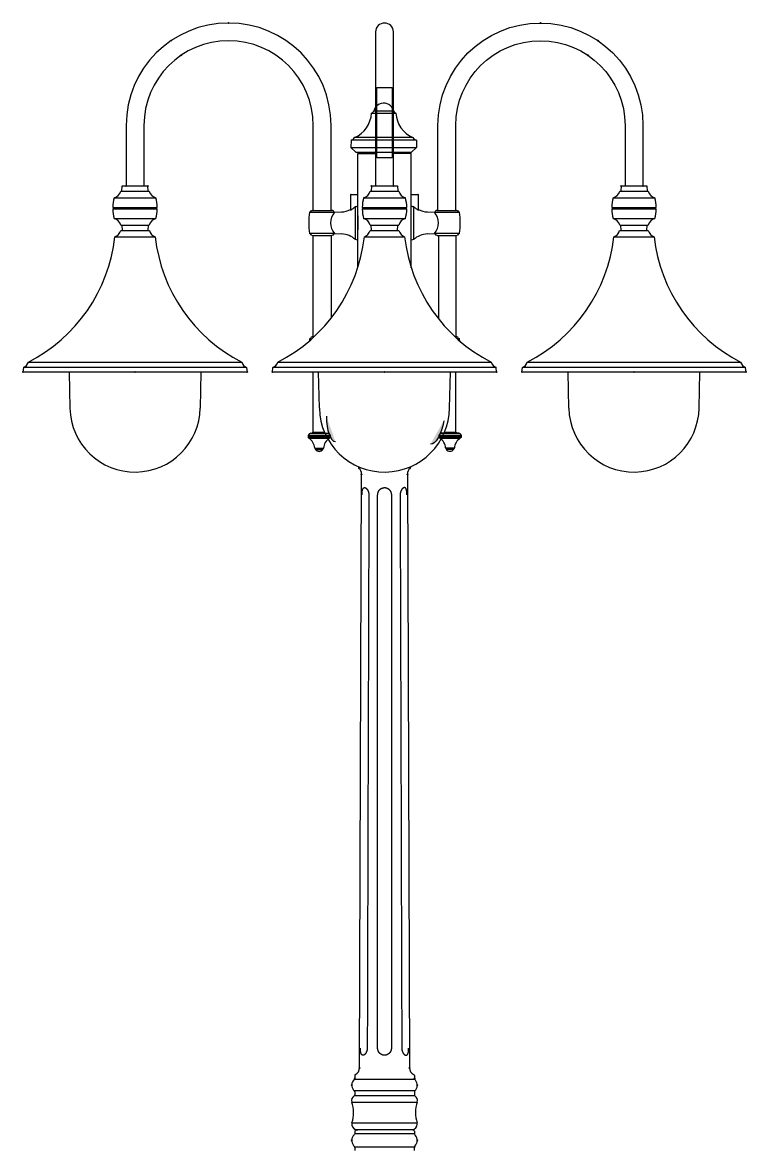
# Model space of a CAD drawing. Extents: x 0 to 275, y 0 to 470.
# Drawn here: x 0.2 to 139.4, y 239 to 456.1 of the extents above; entities that cross this region are included whole.
import ezdxf

# ---------------------------------------------------------------- set-up
doc = ezdxf.new("R2010")
doc.units = 0
doc.layers.add('LIVELLO_1', color=160, linetype='Continuous')

# ---------------------------------------------------------------- blocks, each defined once
blk = doc.blocks.new('AI9-BLK1')
at = {"layer": 'LIVELLO_1'}
h = blk.add_hatch(color=255, dxfattribs=at)
h.dxf.hatch_style = 2
edge = h.paths.add_edge_path()
edge.add_spline(control_points=[(-79.23, 145.15), (-79.23, 142.46), (-78.45, 140.28), (-77.5, 140.28)], knot_values=[0, 0, 0, 0, 1, 1, 1, 1], degree=3, periodic=0)
h = blk.add_hatch(color=255, dxfattribs=at)
h.dxf.hatch_style = 2
edge = h.paths.add_edge_path()
edge.add_spline(control_points=[(-56.66, 144.28), (-57.13, 141.64), (-58.27, 139.63), (-59.21, 139.79)], knot_values=[0, 0, 0, 0, 1, 1, 1, 1], degree=3, periodic=0)
at = {"layer": 'LIVELLO_1', "color": 7}
for p, q in [((-69.77, 219.11), (-69.77, 189.46)), ((-66.34, 189.46), (-66.34, 219.11)), ((-70.54, 203.44), (-65.88, 203.44)), ((-70.13, 203.92), (-66.29, 203.92)), ((-74.48, 198.29), (-74.51, 196.89)), ((-61.93, 198.29), (-74.48, 198.29)), ((-62.61, 198.76), (-73.81, 198.76)), ((-61.93, 198.29), (-61.91, 196.89)), ((-74.51, 196.89), (-61.91, 196.89)), ((-74.51, 196.89), (-73.58, 195.96)), ((-73.58, 195.96), (-62.84, 195.96)), ((-73.19, 195.69), (-69.77, 195.69)), ((-73.19, 173.73), (-73.19, 195.69)), ((-71.31, 195.69), (-71.31, 195.85)), ((-71.28, 195.8), (-71.28, 195.96)), ((-62.91, 195.69), (-66.34, 195.69)), ((-64.8, 195.85), (-64.8, 195.69)), ((-64.76, 195.96), (-64.76, 195.8)), ((-62.91, 173.73), (-62.91, 195.69)), ((-61.91, 196.89), (-62.84, 195.96)), ((-118.57, 188.44), (-118.52, 189.46)), ((-118.52, 189.46), (-113.55, 189.46)), ((-113.5, 188.44), (-113.55, 189.46)), ((-70.54, 189.46), (-70.59, 188.44)), ((-70.54, 189.46), (-65.57, 189.46)), ((-65.57, 189.46), (-65.51, 188.44)), ((-22.56, 189.46), (-22.61, 188.44)), ((-22.56, 189.46), (-17.59, 189.46)), ((-17.59, 189.46), (-17.54, 188.44)), ((-120.06, 187.15), (-112.01, 187.15)), ((-118.77, 188.44), (-113.29, 188.44)), ((-74.57, 187.76), (-74.62, 184.83)), ((-74.48, 187.84), (-73.19, 187.84)), ((-72.08, 187.15), (-64.03, 187.15)), ((-70.79, 188.44), (-65.31, 188.44)), ((-62.91, 187.84), (-61.63, 187.84)), ((-61.49, 184.83), (-61.54, 187.76)), ((-24.1, 187.15), (-16.05, 187.15)), ((-22.82, 188.44), (-17.33, 188.44)), ((-120.32, 185.35), (-111.75, 185.35)), ((-111.75, 185.01), (-120.32, 185.01)), ((-82.11, 184.74), (-81.89, 184.76)), ((-81.89, 184.76), (-78.21, 184.76)), ((-77.99, 184.74), (-78.21, 184.76)), ((-73.64, 179.13), (-73.64, 185.5)), ((-72.34, 185.35), (-63.77, 185.35)), ((-63.77, 185.01), (-72.34, 185.01)), ((-62.46, 185.5), (-62.46, 179.13)), ((-57.9, 184.76), (-58.11, 184.74)), ((-57.9, 184.76), (-54.22, 184.76)), ((-54.22, 184.76), (-54, 184.74)), ((-24.36, 185.35), (-15.79, 185.35)), ((-15.79, 185.01), (-24.36, 185.01)), ((-120.06, 183.21), (-112.01, 183.21)), ((-82.45, 184.4), (-77.65, 184.4)), ((-77.65, 184.4), (-76.32, 184.47)), ((-73.19, 183.72), (-73.19, 181)), ((-72.08, 183.21), (-64.03, 183.21)), ((-59.79, 184.47), (-58.46, 184.4)), ((-58.46, 184.4), (-53.66, 184.4)), ((-24.1, 183.21), (-16.05, 183.21)), ((-118.79, 180.9), (-114.02, 180.9)), ((-118.77, 181.93), (-113.29, 181.93)), ((-118.57, 181.93), (-118.52, 180.9)), ((-114.02, 180.9), (-113.28, 180.9)), ((-113.5, 181.93), (-113.55, 180.9)), ((-77.65, 180.32), (-82.45, 180.32)), ((-77.65, 180.32), (-76.32, 180.25)), ((-70.81, 180.9), (-70.06, 180.9)), ((-70.79, 181.93), (-65.31, 181.93)), ((-70.54, 180.9), (-70.59, 181.93)), ((-70.06, 180.9), (-65.29, 180.9)), ((-65.57, 180.9), (-65.51, 181.93)), ((-59.79, 180.25), (-58.46, 180.32)), ((-53.66, 180.32), (-58.46, 180.32)), ((-22.83, 180.9), (-22.08, 180.9)), ((-22.82, 181.93), (-17.33, 181.93)), ((-22.56, 180.9), (-22.61, 181.93)), ((-22.08, 180.9), (-17.32, 180.9)), ((-17.59, 180.9), (-17.54, 181.93)), ((-119.9, 179.66), (-112.16, 179.66)), ((-82.11, 179.98), (-81.89, 179.96)), ((-81.89, 179.96), (-78.21, 179.96)), ((-81.76, 160.43), (-81.76, 179.97)), ((-78.33, 179.96), (-78.33, 164.01)), ((-77.99, 179.98), (-78.21, 179.96)), ((-71.93, 179.66), (-64.18, 179.66)), ((-57.9, 179.96), (-58.11, 179.98)), ((-57.9, 179.96), (-54.22, 179.96)), ((-57.7, 179.96), (-57.7, 164.01)), ((-54.34, 179.97), (-54.34, 160.43)), ((-54.22, 179.96), (-54, 179.98)), ((-23.95, 179.66), (-16.2, 179.66)), ((-82.45, 160.07), (-82.03, 160.07)), ((-81.76, 160.43), (-82.11, 160.41)), ((-54.22, 160.43), (-54.48, 160.43)), ((-54, 160.41), (-54.22, 160.43)), ((-53.66, 160.07), (-54.09, 160.07)), ((-137.47, 154.52), (-137.58, 153.66)), ((-94.59, 154.52), (-137.47, 154.52)), ((-136.55, 155.56), (-95.52, 155.56)), ((-94.59, 154.52), (-94.48, 153.66)), ((-89.6, 153.66), (-89.5, 154.52)), ((-46.61, 154.52), (-89.5, 154.52)), ((-88.57, 155.56), (-47.54, 155.56)), ((-46.51, 153.66), (-46.61, 154.52)), ((-41.62, 153.66), (-41.52, 154.52)), ((1.37, 154.52), (-41.52, 154.52)), ((-40.59, 155.56), (0.44, 155.56)), ((1.47, 153.66), (1.37, 154.52)), ((-94.48, 153.66), (-137.58, 153.66)), ((-128.7, 153.66), (-128.56, 146.73)), ((-103.37, 153.66), (-103.5, 146.73)), ((-46.51, 153.66), (-89.6, 153.66)), ((-81.76, 142), (-81.76, 153.66)), ((-80.58, 146.73), (-80.72, 153.66)), ((-55.53, 146.73), (-55.39, 153.66)), ((-54.34, 142), (-54.34, 153.66)), ((1.47, 153.66), (-41.62, 153.66)), ((-32.61, 146.73), (-32.74, 153.66)), ((-7.55, 146.73), (-7.41, 153.66)), ((-82.51, 141.82), (-82.76, 141.42)), ((-82.76, 141.42), (-82.76, 141.23)), ((-82.76, 141.42), (-78.49, 141.42)), ((-82.76, 141.23), (-82.76, 141.06)), ((-82.76, 141.23), (-78.48, 141.23)), ((-82.51, 141.82), (-78.74, 141.82)), ((-78.81, 141.86), (-82.24, 141.86)), ((-79.57, 142), (-81.76, 142)), ((-78.74, 141.82), (-78.49, 141.42)), ((-78.49, 141.42), (-78.48, 141.23)), ((-78.48, 141.23), (-78.49, 141.06)), ((-57.59, 141.44), (-57.6, 141.26)), ((-57.6, 141.26), (-53.32, 141.26)), ((-57.6, 141.26), (-57.59, 141.09)), ((-57.34, 141.85), (-57.59, 141.44)), ((-57.59, 141.44), (-53.33, 141.44)), ((-53.33, 141.09), (-57.59, 141.09)), ((-57.34, 141.85), (-53.58, 141.85)), ((-53.8, 141.91), (-57.22, 141.91)), ((-54.34, 142), (-56.54, 142)), ((-53.58, 141.85), (-53.33, 141.44)), ((-53.33, 141.44), (-53.32, 141.26)), ((-53.32, 141.26), (-53.33, 141.09)), ((-78.49, 141.06), (-82.76, 141.06)), ((-82.59, 140.91), (-78.66, 140.91)), ((-81.48, 139.02), (-81.34, 138.78)), ((-81.48, 139.02), (-79.77, 139.02)), ((-79.77, 139.02), (-79.91, 138.78)), ((-57.42, 140.94), (-53.49, 140.94)), ((-56.31, 139.05), (-54.6, 139.05)), ((-56.31, 139.05), (-56.17, 138.81)), ((-54.6, 139.05), (-54.75, 138.81)), ((-81.34, 138.78), (-79.91, 138.78)), ((-56.17, 138.81), (-54.75, 138.81)), ((-55.46, 138.4), (-55.46, 138.4)), ((-73.07, 135.45), (-73.07, 135.29)), ((-63.04, 135.45), (-63.04, 135.29)), ((-72.85, 19.74), (-72.47, 134.02)), ((-63.64, 134.02), (-63.26, 19.74)), ((-62.23, 17.51), (-73.88, 17.51)), ((-73.79, 18.27), (-73.79, 17.71)), ((-62.31, 18.27), (-62.31, 17.71)), ((-62.23, 15.35), (-73.88, 15.35)), ((-74.33, 13.18), (-61.78, 13.18)), ((-62.2, 14.36), (-73.91, 14.36)), ((-73.79, 15.16), (-73.79, 14.57)), ((-62.31, 15.16), (-62.31, 14.57)), ((-74.31, 9.17), (-61.8, 9.17)), ((-73.79, 7.55), (-73.79, 7.08)), ((-62.31, 7.08), (-73.79, 7.08)), ((-73.54, 7.81), (-73.19, 7.84)), ((-62.71, 7.84), (-73.39, 7.84)), ((-62.91, 7.84), (-73.19, 7.84)), ((-62.57, 7.81), (-62.91, 7.84)), ((-62.31, 7.55), (-62.31, 7.08)), ((-73.79, 4.53), (-73.79, 3.87)), ((-62.32, 4.53), (-73.79, 4.53)), ((-62.32, 4.53), (-62.32, 3.87))]:
    blk.add_line(p, q, dxfattribs=at)
at = {"layer": 'LIVELLO_1', "color": 250}
for p, q in [((-82.73, 141.23), (-78.51, 141.23)), ((-57.57, 141.26), (-53.35, 141.26))]:
    blk.add_line(p, q, dxfattribs=at)
at = {"layer": 'LIVELLO_1', "color": 7}
blk.add_lwpolyline([(-66.58, 194.87), (-69.56, 194.87), (-69.56, 208.4), (-66.58, 208.4)], close=True, dxfattribs=at)
for centre, radius in [((-109.06, 217.45), 0.0785), ((-27.05, 217.45), 0.0785), ((-107.14, 214.61), 0.0792), ((-28.96, 214.61), 0.0787), ((-117.75, 189.46), 0.0785), ((-113.55, 189.46), 0.0786), ((-70.54, 189.46), 0.0791), ((-66.34, 189.46), 0.0792), ((-22.56, 189.46), 0.0785), ((-18.36, 189.46), 0.0785), ((-113.55, 180.9), 0.0786), ((-70.54, 180.9), 0.0791), ((-22.56, 180.9), 0.0785), ((-116.03, 153.66), 0.0798), ((-94.48, 153.66), 0.0785), ((-89.6, 153.66), 0.0786), ((-68.05, 153.66), 0.0785), ((-46.5, 153.66), 0.0785), ((-46.5, 153.66), 0.0785), ((-46.5, 153.66), 0.0785), ((-41.62, 153.66), 0.0785), ((-20.08, 153.66), 0.0792), ((1.47, 153.66), 0.0785), ((1.47, 153.66), 0.0785), ((1.47, 153.66), 0.0785), ((-57.22, 141.91), 0.0792), ((-53.8, 141.91), 0.0791), ((-53.8, 141.91), 0.0791), ((-53.8, 141.91), 0.0791), ((-72.47, 133.98), 0.0791), ((-63.64, 133.98), 0.0792), ((-72.85, 19.74), 0.0792), ((-63.26, 19.74), 0.0785), ((-73.79, 17.71), 0.0785), ((-61.74, 16.44), 0.0797), ((-73.54, 7.81), 0.0785), ((-74.37, 5.8), 0.0809)]:
    blk.add_circle(centre, radius, dxfattribs=at)
for centre, major_axis, ratio in [((-98.04, 220.82), (0.0006, -0.0813), 0.967134), ((-38.06, 220.82), (-0.0023, -0.0813), 0.973119), ((-81.76, 184.76), (0.0808, 0), 0.978699), ((-54.34, 184.76), (0.0809, 0), 0.977664), ((-137.58, 153.66), (0.0814, 0), 0.973546), ((-137.58, 153.66), (0.0814, 0), 0.973546), ((-137.58, 153.66), (0.0814, 0), 0.973546), ((-81.76, 142), (0.0808, 0), 0.980831), ((-81.76, 142), (0.0808, 0), 0.980831), ((-81.76, 142), (0.0808, 0), 0.980831), ((-54.34, 142), (0.0809, 0), 0.979794), ((-54.34, 142), (0.0809, 0), 0.979794), ((-54.34, 142), (0.0809, 0), 0.979794), ((-62.31, 17.71), (0.0808, 0), 0.980831), ((-74.37, 16.44), (0.0809, 0), 0.977664), ((-73.39, 7.84), (0.0786, 0), 0.977221), ((-73.79, 4.53), (0.0017, -0.0815), 0.963844), ((-62.31, 4.53), (-0.0052, -0.0815), 0.989555), ((-61.74, 5.8), (0.0006, -0.0815), 0.977775)]:
    blk.add_ellipse(centre, major_axis=major_axis, ratio=ratio, dxfattribs=at)
for points, knots in [([(-78.33, 184.76), (-78.33, 184.76), (-78.33, 201.12), (-78.33, 201.12), (-78.33, 212), (-87.16, 220.82), (-98.04, 220.82), (-108.93, 220.82), (-117.74, 212), (-117.74, 201.12), (-117.74, 201.12), (-117.74, 189.46), (-117.74, 189.46)], [0, 0, 0, 0, 1, 1, 1, 2, 2, 2, 3, 3, 3, 4, 4, 4, 4]), ([(-66.34, 219.11), (-66.34, 220.06), (-67.11, 220.82), (-68.05, 220.82), (-69, 220.82), (-69.77, 220.06), (-69.77, 219.11)], [0, 0, 0, 0, 1, 1, 1, 2, 2, 2, 2]), ([(-57.77, 184.76), (-57.77, 184.76), (-57.77, 201.12), (-57.77, 201.12), (-57.77, 212), (-48.95, 220.82), (-38.07, 220.82), (-27.18, 220.82), (-18.36, 212), (-18.36, 201.12), (-18.36, 201.12), (-18.36, 189.46), (-18.36, 189.46)], [0, 0, 0, 0, 1, 1, 1, 2, 2, 2, 3, 3, 3, 4, 4, 4, 4]), ([(-81.76, 184.76), (-81.76, 184.76), (-81.76, 201.12), (-81.76, 201.12), (-81.76, 210.11), (-89.05, 217.4), (-98.04, 217.4), (-107.03, 217.4), (-114.32, 210.11), (-114.32, 201.12), (-114.32, 201.12), (-114.32, 189.46), (-114.32, 189.46)], [0, 0, 0, 0, 1, 1, 1, 2, 2, 2, 3, 3, 3, 4, 4, 4, 4]), ([(-54.34, 184.76), (-54.34, 184.76), (-54.34, 201.12), (-54.34, 201.12), (-54.34, 210.11), (-47.06, 217.4), (-38.07, 217.4), (-29.08, 217.4), (-21.79, 210.11), (-21.79, 201.12), (-21.79, 201.12), (-21.79, 189.46), (-21.79, 189.46)], [0, 0, 0, 0, 1, 1, 1, 2, 2, 2, 3, 3, 3, 4, 4, 4, 4]), ([(-66.29, 203.92), (-66.57, 204.98), (-67.65, 205.62), (-68.71, 205.34), (-69.4, 205.16), (-69.95, 204.62), (-70.13, 203.92)], [0, 0, 0, 0, 1, 1, 1, 2, 2, 2, 2]), ([(-120.32, 185.01), (-120.22, 185.01), (-120.14, 185.09), (-120.14, 185.18), (-120.14, 185.28), (-120.22, 185.35), (-120.32, 185.35)], [0, 0, 0, 0, 1, 1, 1, 2, 2, 2, 2]), ([(-111.75, 185.35), (-111.84, 185.35), (-111.92, 185.28), (-111.92, 185.18), (-111.92, 185.09), (-111.84, 185.01), (-111.75, 185.01)], [0, 0, 0, 0, 1, 1, 1, 2, 2, 2, 2]), ([(-72.34, 185.01), (-72.24, 185.01), (-72.17, 185.09), (-72.17, 185.18), (-72.17, 185.28), (-72.24, 185.35), (-72.34, 185.35)], [0, 0, 0, 0, 1, 1, 1, 2, 2, 2, 2]), ([(-63.77, 185.35), (-63.87, 185.35), (-63.94, 185.28), (-63.94, 185.18), (-63.94, 185.09), (-63.87, 185.01), (-63.77, 185.01)], [0, 0, 0, 0, 1, 1, 1, 2, 2, 2, 2]), ([(-24.36, 185.01), (-24.27, 185.01), (-24.19, 185.09), (-24.19, 185.18), (-24.19, 185.28), (-24.27, 185.35), (-24.36, 185.35)], [0, 0, 0, 0, 1, 1, 1, 2, 2, 2, 2]), ([(-15.79, 185.35), (-15.89, 185.35), (-15.96, 185.28), (-15.96, 185.18), (-15.96, 185.09), (-15.89, 185.01), (-15.79, 185.01)], [0, 0, 0, 0, 1, 1, 1, 2, 2, 2, 2]), ([(-128.56, 146.73), (-128.44, 139.81), (-122.74, 134.29), (-115.82, 134.41), (-109.07, 134.53), (-103.62, 139.97), (-103.5, 146.73)], [0, 0, 0, 0, 1, 1, 1, 2, 2, 2, 2]), ([(-80.58, 146.73), (-80.47, 139.81), (-74.76, 134.29), (-67.84, 134.41), (-61.08, 134.53), (-55.64, 139.97), (-55.53, 146.73)], [0, 0, 0, 0, 1, 1, 1, 2, 2, 2, 2]), ([(-32.61, 146.73), (-32.49, 139.81), (-26.78, 134.29), (-19.87, 134.41), (-13.11, 134.53), (-7.66, 139.97), (-7.55, 146.73)], [0, 0, 0, 0, 1, 1, 1, 2, 2, 2, 2]), ([(-82.24, 141.94), (-82.19, 141.94), (-82.16, 141.9), (-82.16, 141.86), (-82.16, 141.81), (-82.19, 141.78), (-82.24, 141.78), (-82.28, 141.78), (-82.32, 141.81), (-82.32, 141.86), (-82.32, 141.9), (-82.28, 141.94), (-82.24, 141.94), (-82.19, 141.94), (-82.16, 141.9), (-82.16, 141.86), (-82.16, 141.81), (-82.19, 141.78), (-82.24, 141.78), (-82.28, 141.78), (-82.32, 141.81), (-82.32, 141.86), (-82.32, 141.9), (-82.28, 141.94), (-82.24, 141.94), (-82.19, 141.94), (-82.16, 141.9), (-82.16, 141.86), (-82.16, 141.81), (-82.19, 141.78), (-82.24, 141.78), (-82.28, 141.78), (-82.32, 141.81), (-82.32, 141.86), (-82.32, 141.9), (-82.28, 141.94), (-82.24, 141.94)], [0, 0, 0, 0, 1, 1, 1, 2, 2, 2, 3, 3, 3, 4, 4, 4, 5, 5, 5, 6, 6, 6, 7, 7, 7, 8, 8, 8, 9, 9, 9, 10, 10, 10, 11, 11, 11, 12, 12, 12, 12]), ([(-78.81, 141.94), (-78.77, 141.94), (-78.73, 141.9), (-78.73, 141.86), (-78.73, 141.81), (-78.77, 141.78), (-78.81, 141.78), (-78.85, 141.78), (-78.89, 141.81), (-78.89, 141.86), (-78.89, 141.9), (-78.85, 141.94), (-78.81, 141.94)], [0, 0, 0, 0, 1, 1, 1, 2, 2, 2, 3, 3, 3, 4, 4, 4, 4]), ([(-72.37, 130.01), (-72.37, 130.01), (-72.37, 130.17), (-72.37, 130.17), (-72.37, 130.22), (-72.37, 130.26), (-72.36, 130.31), (-72.36, 130.34), (-72.36, 130.38), (-72.36, 130.42), (-72.35, 130.45), (-72.35, 130.49), (-72.35, 130.52), (-72.35, 130.55), (-72.34, 130.57), (-72.34, 130.6), (-72.34, 130.62), (-72.34, 130.64), (-72.33, 130.67), (-72.33, 130.69), (-72.33, 130.72), (-72.32, 130.74), (-72.32, 130.76), (-72.32, 130.79), (-72.31, 130.81), (-72.31, 130.83), (-72.3, 130.86), (-72.3, 130.88), (-72.29, 130.9), (-72.29, 130.92), (-72.28, 130.94), (-72.27, 130.96), (-72.27, 130.98), (-72.27, 131), (-72.26, 131.02), (-72.25, 131.04), (-72.25, 131.06), (-72.24, 131.08), (-72.24, 131.1), (-72.23, 131.11), (-72.22, 131.13), (-72.21, 131.15), (-72.21, 131.16), (-72.2, 131.17), (-72.2, 131.19), (-72.18, 131.2), (-72.18, 131.22), (-72.17, 131.23), (-72.16, 131.24), (-72.15, 131.25), (-72.15, 131.27), (-72.14, 131.27), (-72.13, 131.29), (-72.12, 131.3), (-72.11, 131.31), (-72.11, 131.31), (-72.1, 131.32), (-72.09, 131.33), (-72.08, 131.34), (-72.07, 131.35), (-72.06, 131.35), (-72.05, 131.36), (-72.04, 131.37), (-72.03, 131.37), (-72.02, 131.38), (-72.01, 131.38), (-72, 131.39), (-71.99, 131.39), (-71.99, 131.39), (-71.98, 131.4), (-71.96, 131.4), (-71.95, 131.4), (-71.95, 131.41), (-71.93, 131.41), (-71.93, 131.41), (-71.91, 131.41), (-71.9, 131.41), (-71.89, 131.41), (-71.88, 131.41), (-71.87, 131.41), (-71.86, 131.41), (-71.85, 131.41), (-71.84, 131.41), (-71.83, 131.41), (-71.81, 131.41), (-71.8, 131.4), (-71.79, 131.4), (-71.78, 131.4), (-71.77, 131.39), (-71.76, 131.39), (-71.75, 131.38), (-71.73, 131.38), (-71.72, 131.38), (-71.71, 131.37), (-71.7, 131.36), (-71.69, 131.36), (-71.68, 131.35), (-71.66, 131.35), (-71.65, 131.34), (-71.64, 131.33), (-71.63, 131.32), (-71.62, 131.31), (-71.61, 131.31), (-71.59, 131.3), (-71.58, 131.29), (-71.56, 131.27), (-71.55, 131.27), (-71.54, 131.25), (-71.53, 131.24), (-71.51, 131.23), (-71.5, 131.22), (-71.49, 131.2), (-71.47, 131.19), (-71.46, 131.18), (-71.45, 131.16), (-71.44, 131.15), (-71.42, 131.13), (-71.41, 131.11), (-71.4, 131.1), (-71.38, 131.08), (-71.37, 131.06), (-71.36, 131.04), (-71.35, 131.02), (-71.33, 131.01), (-71.32, 130.98), (-71.31, 130.96), (-71.3, 130.94), (-71.28, 130.92), (-71.27, 130.9), (-71.26, 130.88), (-71.25, 130.86), (-71.24, 130.84), (-71.23, 130.81), (-71.22, 130.79), (-71.21, 130.77), (-71.2, 130.74), (-71.19, 130.72), (-71.18, 130.69), (-71.17, 130.67), (-71.16, 130.64), (-71.15, 130.62), (-71.14, 130.6), (-71.14, 130.57), (-71.13, 130.55), (-71.12, 130.52), (-71.11, 130.49), (-71.11, 130.45), (-71.1, 130.42), (-71.09, 130.39), (-71.08, 130.35), (-71.08, 130.31), (-71.07, 130.26), (-71.07, 130.22), (-71.06, 130.17), (-71.06, 130.12), (-71.06, 130.06), (-71.06, 130.01)], [0, 0, 0, 0, 1, 1, 1, 2, 2, 2, 3, 3, 3, 4, 4, 4, 5, 5, 5, 6, 6, 6, 7, 7, 7, 8, 8, 8, 9, 9, 9, 10, 10, 10, 11, 11, 11, 12, 12, 12, 13, 13, 13, 14, 14, 14, 15, 15, 15, 16, 16, 16, 17, 17, 17, 18, 18, 18, 19, 19, 19, 20, 20, 20, 21, 21, 21, 22, 22, 22, 23, 23, 23, 24, 24, 24, 25, 25, 25, 26, 26, 26, 27, 27, 27, 28, 28, 28, 29, 29, 29, 30, 30, 30, 31, 31, 31, 32, 32, 32, 33, 33, 33, 34, 34, 34, 35, 35, 35, 36, 36, 36, 37, 37, 37, 38, 38, 38, 39, 39, 39, 40, 40, 40, 41, 41, 41, 42, 42, 42, 43, 43, 43, 44, 44, 44, 45, 45, 45, 46, 46, 46, 47, 47, 47, 48, 48, 48, 49, 49, 49, 50, 50, 50, 51, 51, 51, 52, 52, 52, 52]), ([(-69.37, 130.01), (-69.37, 130.06), (-69.37, 130.11), (-69.36, 130.16), (-69.36, 130.2), (-69.35, 130.25), (-69.34, 130.29), (-69.34, 130.33), (-69.33, 130.36), (-69.32, 130.39), (-69.31, 130.43), (-69.3, 130.46), (-69.29, 130.49), (-69.28, 130.52), (-69.28, 130.54), (-69.27, 130.56), (-69.25, 130.58), (-69.25, 130.61), (-69.23, 130.63), (-69.23, 130.65), (-69.22, 130.68), (-69.2, 130.7), (-69.19, 130.72), (-69.18, 130.74), (-69.17, 130.77), (-69.15, 130.79), (-69.14, 130.81), (-69.12, 130.83), (-69.11, 130.86), (-69.09, 130.88), (-69.08, 130.9), (-69.06, 130.91), (-69.04, 130.93), (-69.03, 130.96), (-69.01, 130.97), (-69, 130.99), (-68.98, 131.01), (-68.96, 131.03), (-68.95, 131.05), (-68.93, 131.06), (-68.91, 131.08), (-68.89, 131.1), (-68.87, 131.11), (-68.85, 131.13), (-68.84, 131.14), (-68.82, 131.16), (-68.8, 131.17), (-68.78, 131.18), (-68.76, 131.2), (-68.74, 131.21), (-68.72, 131.22), (-68.7, 131.23), (-68.68, 131.24), (-68.66, 131.26), (-68.64, 131.27), (-68.62, 131.28), (-68.6, 131.29), (-68.58, 131.29), (-68.57, 131.3), (-68.55, 131.31), (-68.53, 131.32), (-68.51, 131.33), (-68.49, 131.33), (-68.47, 131.34), (-68.45, 131.35), (-68.44, 131.35), (-68.42, 131.36), (-68.39, 131.37), (-68.37, 131.37), (-68.34, 131.38), (-68.32, 131.38), (-68.29, 131.39), (-68.26, 131.39), (-68.23, 131.4), (-68.2, 131.4), (-68.17, 131.41), (-68.13, 131.41), (-68.09, 131.41), (-68.05, 131.41)], [0, 0, 0, 0, 1, 1, 1, 2, 2, 2, 3, 3, 3, 4, 4, 4, 5, 5, 5, 6, 6, 6, 7, 7, 7, 8, 8, 8, 9, 9, 9, 10, 10, 10, 11, 11, 11, 12, 12, 12, 13, 13, 13, 14, 14, 14, 15, 15, 15, 16, 16, 16, 17, 17, 17, 18, 18, 18, 19, 19, 19, 20, 20, 20, 21, 21, 21, 22, 22, 22, 23, 23, 23, 24, 24, 24, 25, 25, 25, 26, 26, 26, 26]), ([(-68.05, 131.41), (-68.02, 131.41), (-67.98, 131.41), (-67.94, 131.41), (-67.91, 131.4), (-67.88, 131.4), (-67.84, 131.39), (-67.82, 131.39), (-67.79, 131.38), (-67.77, 131.38), (-67.74, 131.37), (-67.72, 131.37), (-67.69, 131.36), (-67.67, 131.35), (-67.65, 131.35), (-67.63, 131.34), (-67.62, 131.33), (-67.6, 131.33), (-67.58, 131.32), (-67.56, 131.31), (-67.54, 131.3), (-67.53, 131.3), (-67.5, 131.29), (-67.48, 131.28), (-67.47, 131.27), (-67.45, 131.26), (-67.43, 131.25), (-67.41, 131.23), (-67.39, 131.22), (-67.37, 131.21), (-67.35, 131.2), (-67.33, 131.18), (-67.31, 131.17), (-67.29, 131.16), (-67.27, 131.14), (-67.25, 131.13), (-67.24, 131.11), (-67.22, 131.1), (-67.2, 131.08), (-67.18, 131.06), (-67.16, 131.05), (-67.14, 131.03), (-67.13, 131.01), (-67.11, 130.99), (-67.09, 130.98), (-67.08, 130.96), (-67.06, 130.93), (-67.04, 130.92), (-67.03, 130.9), (-67.01, 130.88), (-67, 130.86), (-66.99, 130.83), (-66.97, 130.81), (-66.96, 130.79), (-66.94, 130.77), (-66.93, 130.74), (-66.92, 130.72), (-66.91, 130.7), (-66.89, 130.68), (-66.88, 130.65), (-66.87, 130.63), (-66.86, 130.61), (-66.85, 130.59), (-66.84, 130.56), (-66.83, 130.54), (-66.82, 130.52), (-66.82, 130.49), (-66.81, 130.46), (-66.8, 130.43), (-66.79, 130.4), (-66.78, 130.36), (-66.77, 130.33), (-66.77, 130.29), (-66.76, 130.25), (-66.75, 130.2), (-66.74, 130.16), (-66.74, 130.11), (-66.74, 130.06), (-66.74, 130.01)], [0, 0, 0, 0, 1, 1, 1, 2, 2, 2, 3, 3, 3, 4, 4, 4, 5, 5, 5, 6, 6, 6, 7, 7, 7, 8, 8, 8, 9, 9, 9, 10, 10, 10, 11, 11, 11, 12, 12, 12, 13, 13, 13, 14, 14, 14, 15, 15, 15, 16, 16, 16, 17, 17, 17, 18, 18, 18, 19, 19, 19, 20, 20, 20, 21, 21, 21, 22, 22, 22, 23, 23, 23, 24, 24, 24, 25, 25, 25, 26, 26, 26, 26]), ([(-63.73, 130.01), (-63.74, 130.06), (-63.74, 130.12), (-63.74, 130.17), (-63.74, 130.22), (-63.74, 130.26), (-63.74, 130.31), (-63.74, 130.34), (-63.75, 130.38), (-63.75, 130.42), (-63.75, 130.45), (-63.76, 130.49), (-63.76, 130.52), (-63.76, 130.55), (-63.76, 130.57), (-63.77, 130.6), (-63.77, 130.62), (-63.77, 130.64), (-63.78, 130.67), (-63.78, 130.69), (-63.78, 130.72), (-63.78, 130.74), (-63.79, 130.76), (-63.79, 130.79), (-63.8, 130.81), (-63.8, 130.83), (-63.8, 130.86), (-63.81, 130.88), (-63.81, 130.9), (-63.82, 130.92), (-63.83, 130.94), (-63.83, 130.96), (-63.84, 130.98), (-63.84, 131), (-63.85, 131.02), (-63.85, 131.04), (-63.86, 131.06), (-63.87, 131.08), (-63.87, 131.1), (-63.88, 131.11), (-63.89, 131.13), (-63.89, 131.15), (-63.9, 131.16), (-63.91, 131.17), (-63.91, 131.19), (-63.92, 131.2), (-63.93, 131.22), (-63.93, 131.23), (-63.95, 131.24), (-63.95, 131.25), (-63.96, 131.27), (-63.97, 131.27), (-63.98, 131.29), (-63.99, 131.3), (-63.99, 131.31), (-64, 131.31), (-64.01, 131.32), (-64.02, 131.33), (-64.03, 131.34), (-64.04, 131.35), (-64.05, 131.35), (-64.06, 131.36), (-64.07, 131.37), (-64.07, 131.37), (-64.08, 131.38), (-64.1, 131.38), (-64.1, 131.39), (-64.11, 131.39), (-64.12, 131.39), (-64.13, 131.4), (-64.14, 131.4), (-64.16, 131.4), (-64.16, 131.41), (-64.17, 131.41), (-64.18, 131.41), (-64.19, 131.41), (-64.21, 131.41), (-64.22, 131.41), (-64.23, 131.41), (-64.24, 131.41), (-64.25, 131.41), (-64.26, 131.41), (-64.27, 131.41), (-64.28, 131.41), (-64.29, 131.41), (-64.31, 131.4), (-64.32, 131.4), (-64.33, 131.4), (-64.34, 131.39), (-64.35, 131.39), (-64.36, 131.38), (-64.37, 131.38), (-64.39, 131.38), (-64.4, 131.37), (-64.41, 131.36), (-64.42, 131.36), (-64.43, 131.35), (-64.44, 131.35), (-64.46, 131.34), (-64.47, 131.33), (-64.48, 131.32), (-64.49, 131.31), (-64.5, 131.31), (-64.52, 131.3), (-64.53, 131.29), (-64.54, 131.27), (-64.55, 131.27), (-64.57, 131.25), (-64.58, 131.24), (-64.59, 131.23), (-64.61, 131.22), (-64.62, 131.2), (-64.63, 131.19), (-64.65, 131.17), (-64.66, 131.16), (-64.67, 131.15), (-64.69, 131.13), (-64.7, 131.11), (-64.71, 131.1), (-64.72, 131.08), (-64.74, 131.06), (-64.75, 131.04), (-64.76, 131.02), (-64.78, 131), (-64.79, 130.98), (-64.8, 130.96), (-64.81, 130.94), (-64.83, 130.92), (-64.84, 130.9), (-64.85, 130.88), (-64.86, 130.86), (-64.87, 130.83), (-64.88, 130.81), (-64.89, 130.79), (-64.9, 130.77), (-64.91, 130.74), (-64.92, 130.72), (-64.93, 130.69), (-64.94, 130.67), (-64.95, 130.64), (-64.96, 130.62), (-64.97, 130.6), (-64.97, 130.57), (-64.97, 130.55), (-64.99, 130.52), (-64.99, 130.49), (-65, 130.45), (-65.01, 130.42), (-65.02, 130.38), (-65.02, 130.35), (-65.03, 130.31), (-65.03, 130.26), (-65.04, 130.22), (-65.04, 130.17), (-65.05, 130.12), (-65.05, 130.06), (-65.05, 130.01)], [0, 0, 0, 0, 1, 1, 1, 2, 2, 2, 3, 3, 3, 4, 4, 4, 5, 5, 5, 6, 6, 6, 7, 7, 7, 8, 8, 8, 9, 9, 9, 10, 10, 10, 11, 11, 11, 12, 12, 12, 13, 13, 13, 14, 14, 14, 15, 15, 15, 16, 16, 16, 17, 17, 17, 18, 18, 18, 19, 19, 19, 20, 20, 20, 21, 21, 21, 22, 22, 22, 23, 23, 23, 24, 24, 24, 25, 25, 25, 26, 26, 26, 27, 27, 27, 28, 28, 28, 29, 29, 29, 30, 30, 30, 31, 31, 31, 32, 32, 32, 33, 33, 33, 34, 34, 34, 35, 35, 35, 36, 36, 36, 37, 37, 37, 38, 38, 38, 39, 39, 39, 40, 40, 40, 41, 41, 41, 42, 42, 42, 43, 43, 43, 44, 44, 44, 45, 45, 45, 46, 46, 46, 47, 47, 47, 48, 48, 48, 49, 49, 49, 50, 50, 50, 51, 51, 51, 52, 52, 52, 52]), ([(-71.06, 130.01), (-71.11, 112.27), (-71.16, 94.54), (-71.22, 76.8), (-71.27, 59.06), (-71.32, 41.32), (-71.37, 23.58)], [0, 0, 0, 0, 1, 1, 1, 2, 2, 2, 2]), ([(-69.37, 23.58), (-69.37, 41.32), (-69.37, 59.06), (-69.37, 76.8), (-69.37, 76.8), (-69.37, 130.01), (-69.37, 130.01)], [0, 0, 0, 0, 1, 1, 1, 2, 2, 2, 2]), ([(-66.74, 130.01), (-66.74, 130.01), (-66.74, 76.8), (-66.74, 76.8), (-66.73, 59.06), (-66.73, 41.32), (-66.73, 23.58)], [0, 0, 0, 0, 1, 1, 1, 2, 2, 2, 2]), ([(-65.05, 130.01), (-65, 112.27), (-64.95, 94.54), (-64.89, 76.8), (-64.84, 59.06), (-64.79, 41.32), (-64.73, 23.58)], [0, 0, 0, 0, 1, 1, 1, 2, 2, 2, 2]), ([(-71.37, 23.58), (-71.37, 23.53), (-71.37, 23.48), (-71.38, 23.42), (-71.38, 23.38), (-71.39, 23.33), (-71.4, 23.28), (-71.4, 23.24), (-71.41, 23.21), (-71.42, 23.17), (-71.42, 23.14), (-71.43, 23.1), (-71.44, 23.07), (-71.45, 23.04), (-71.46, 23.02), (-71.46, 22.99), (-71.47, 22.97), (-71.48, 22.94), (-71.49, 22.92), (-71.49, 22.9), (-71.51, 22.87), (-71.51, 22.85), (-71.53, 22.83), (-71.54, 22.81), (-71.55, 22.78), (-71.56, 22.76), (-71.57, 22.74), (-71.58, 22.71), (-71.59, 22.69), (-71.6, 22.67), (-71.61, 22.65), (-71.62, 22.63), (-71.64, 22.61), (-71.64, 22.59), (-71.66, 22.57), (-71.67, 22.55), (-71.69, 22.54), (-71.7, 22.52), (-71.71, 22.5), (-71.72, 22.49), (-71.73, 22.47), (-71.75, 22.46), (-71.76, 22.44), (-71.77, 22.43), (-71.78, 22.41), (-71.8, 22.4), (-71.81, 22.38), (-71.82, 22.37), (-71.84, 22.36), (-71.85, 22.35), (-71.86, 22.34), (-71.87, 22.33), (-71.88, 22.32), (-71.9, 22.3), (-71.91, 22.29), (-71.93, 22.28), (-71.93, 22.28), (-71.95, 22.27), (-71.96, 22.26), (-71.97, 22.26), (-71.99, 22.25), (-72, 22.24), (-72.01, 22.23), (-72.02, 22.23), (-72.03, 22.22), (-72.04, 22.21), (-72.06, 22.21), (-72.07, 22.2), (-72.08, 22.2), (-72.09, 22.2), (-72.1, 22.2), (-72.11, 22.19), (-72.12, 22.19), (-72.13, 22.19), (-72.14, 22.18), (-72.15, 22.18), (-72.17, 22.18), (-72.18, 22.18), (-72.19, 22.18), (-72.2, 22.18), (-72.21, 22.18), (-72.22, 22.18), (-72.23, 22.18), (-72.24, 22.18), (-72.25, 22.19), (-72.27, 22.19), (-72.27, 22.19), (-72.29, 22.19), (-72.29, 22.2), (-72.31, 22.2), (-72.32, 22.2), (-72.33, 22.21), (-72.33, 22.21), (-72.34, 22.22), (-72.35, 22.22), (-72.36, 22.23), (-72.37, 22.24), (-72.38, 22.24), (-72.39, 22.25), (-72.4, 22.26), (-72.41, 22.27), (-72.42, 22.28), (-72.43, 22.28), (-72.44, 22.29), (-72.44, 22.3), (-72.45, 22.32), (-72.46, 22.33), (-72.47, 22.34), (-72.48, 22.35), (-72.48, 22.36), (-72.5, 22.37), (-72.5, 22.39), (-72.51, 22.4), (-72.52, 22.41), (-72.52, 22.43), (-72.53, 22.44), (-72.54, 22.46), (-72.55, 22.48), (-72.55, 22.49), (-72.56, 22.51), (-72.56, 22.53), (-72.57, 22.55), (-72.58, 22.56), (-72.58, 22.58), (-72.59, 22.6), (-72.59, 22.62), (-72.6, 22.64), (-72.61, 22.66), (-72.61, 22.69), (-72.62, 22.71), (-72.62, 22.73), (-72.63, 22.75), (-72.63, 22.77), (-72.63, 22.8), (-72.64, 22.82), (-72.65, 22.85), (-72.65, 22.87), (-72.65, 22.89), (-72.66, 22.92), (-72.66, 22.94), (-72.66, 22.97), (-72.66, 22.99), (-72.67, 23.02), (-72.67, 23.04), (-72.67, 23.06), (-72.67, 23.1), (-72.68, 23.13), (-72.68, 23.17), (-72.68, 23.2), (-72.69, 23.24), (-72.69, 23.28), (-72.69, 23.33), (-72.69, 23.38), (-72.69, 23.42), (-72.69, 23.42), (-72.69, 23.58), (-72.69, 23.58)], [0, 0, 0, 0, 1, 1, 1, 2, 2, 2, 3, 3, 3, 4, 4, 4, 5, 5, 5, 6, 6, 6, 7, 7, 7, 8, 8, 8, 9, 9, 9, 10, 10, 10, 11, 11, 11, 12, 12, 12, 13, 13, 13, 14, 14, 14, 15, 15, 15, 16, 16, 16, 17, 17, 17, 18, 18, 18, 19, 19, 19, 20, 20, 20, 21, 21, 21, 22, 22, 22, 23, 23, 23, 24, 24, 24, 25, 25, 25, 26, 26, 26, 27, 27, 27, 28, 28, 28, 29, 29, 29, 30, 30, 30, 31, 31, 31, 32, 32, 32, 33, 33, 33, 34, 34, 34, 35, 35, 35, 36, 36, 36, 37, 37, 37, 38, 38, 38, 39, 39, 39, 40, 40, 40, 41, 41, 41, 42, 42, 42, 43, 43, 43, 44, 44, 44, 45, 45, 45, 46, 46, 46, 47, 47, 47, 48, 48, 48, 49, 49, 49, 50, 50, 50, 51, 51, 51, 52, 52, 52, 52]), ([(-68.05, 22.18), (-68.09, 22.18), (-68.13, 22.18), (-68.17, 22.19), (-68.21, 22.19), (-68.25, 22.2), (-68.28, 22.2), (-68.31, 22.2), (-68.34, 22.21), (-68.36, 22.22), (-68.39, 22.23), (-68.42, 22.24), (-68.45, 22.24), (-68.47, 22.25), (-68.48, 22.26), (-68.51, 22.26), (-68.52, 22.27), (-68.54, 22.28), (-68.56, 22.29), (-68.58, 22.29), (-68.6, 22.31), (-68.62, 22.32), (-68.65, 22.33), (-68.67, 22.34), (-68.69, 22.35), (-68.71, 22.36), (-68.73, 22.37), (-68.75, 22.39), (-68.77, 22.4), (-68.79, 22.41), (-68.81, 22.43), (-68.83, 22.45), (-68.85, 22.46), (-68.87, 22.48), (-68.89, 22.5), (-68.91, 22.51), (-68.93, 22.53), (-68.95, 22.55), (-68.97, 22.57), (-68.99, 22.59), (-69.01, 22.61), (-69.02, 22.63), (-69.04, 22.65), (-69.06, 22.67), (-69.08, 22.69), (-69.09, 22.71), (-69.11, 22.73), (-69.13, 22.76), (-69.14, 22.78), (-69.15, 22.81), (-69.17, 22.83), (-69.18, 22.85), (-69.2, 22.87), (-69.21, 22.9), (-69.22, 22.92), (-69.23, 22.95), (-69.25, 22.97), (-69.25, 23), (-69.27, 23.02), (-69.28, 23.05), (-69.28, 23.07), (-69.3, 23.1), (-69.31, 23.14), (-69.32, 23.17), (-69.33, 23.21), (-69.34, 23.24), (-69.34, 23.28), (-69.35, 23.33), (-69.36, 23.38), (-69.37, 23.42), (-69.37, 23.48), (-69.37, 23.53), (-69.37, 23.58)], [0, 0, 0, 0, 1, 1, 1, 2, 2, 2, 3, 3, 3, 4, 4, 4, 5, 5, 5, 6, 6, 6, 7, 7, 7, 8, 8, 8, 9, 9, 9, 10, 10, 10, 11, 11, 11, 12, 12, 12, 13, 13, 13, 14, 14, 14, 15, 15, 15, 16, 16, 16, 17, 17, 17, 18, 18, 18, 19, 19, 19, 20, 20, 20, 21, 21, 21, 22, 22, 22, 23, 23, 23, 24, 24, 24, 24]), ([(-66.73, 23.58), (-66.73, 23.53), (-66.74, 23.47), (-66.74, 23.42), (-66.74, 23.38), (-66.76, 23.33), (-66.76, 23.28), (-66.77, 23.24), (-66.78, 23.21), (-66.79, 23.17), (-66.8, 23.14), (-66.81, 23.1), (-66.82, 23.07), (-66.83, 23.04), (-66.84, 23.02), (-66.85, 22.99), (-66.87, 22.97), (-66.88, 22.95), (-66.89, 22.92), (-66.9, 22.9), (-66.91, 22.87), (-66.92, 22.85), (-66.94, 22.83), (-66.95, 22.81), (-66.97, 22.78), (-66.98, 22.76), (-67, 22.73), (-67.01, 22.71), (-67.03, 22.69), (-67.05, 22.67), (-67.07, 22.65), (-67.09, 22.62), (-67.1, 22.61), (-67.12, 22.59), (-67.14, 22.57), (-67.16, 22.55), (-67.18, 22.53), (-67.2, 22.51), (-67.22, 22.49), (-67.24, 22.48), (-67.25, 22.46), (-67.28, 22.44), (-67.3, 22.43), (-67.31, 22.41), (-67.34, 22.4), (-67.36, 22.39), (-67.38, 22.37), (-67.4, 22.36), (-67.42, 22.35), (-67.44, 22.34), (-67.46, 22.33), (-67.48, 22.32), (-67.5, 22.31), (-67.53, 22.29), (-67.55, 22.29), (-67.56, 22.28), (-67.58, 22.27), (-67.6, 22.26), (-67.62, 22.26), (-67.64, 22.25), (-67.66, 22.24), (-67.69, 22.24), (-67.72, 22.23), (-67.74, 22.22), (-67.77, 22.21), (-67.8, 22.2), (-67.82, 22.2), (-67.86, 22.2), (-67.9, 22.19), (-67.94, 22.19), (-67.98, 22.18), (-68.01, 22.18), (-68.05, 22.18)], [0, 0, 0, 0, 1, 1, 1, 2, 2, 2, 3, 3, 3, 4, 4, 4, 5, 5, 5, 6, 6, 6, 7, 7, 7, 8, 8, 8, 9, 9, 9, 10, 10, 10, 11, 11, 11, 12, 12, 12, 13, 13, 13, 14, 14, 14, 15, 15, 15, 16, 16, 16, 17, 17, 17, 18, 18, 18, 19, 19, 19, 20, 20, 20, 21, 21, 21, 22, 22, 22, 23, 23, 23, 24, 24, 24, 24]), ([(-64.73, 23.58), (-64.73, 23.53), (-64.73, 23.48), (-64.73, 23.42), (-64.72, 23.38), (-64.72, 23.33), (-64.71, 23.28), (-64.7, 23.25), (-64.7, 23.21), (-64.69, 23.17), (-64.68, 23.14), (-64.68, 23.1), (-64.67, 23.07), (-64.66, 23.04), (-64.65, 23.02), (-64.65, 22.99), (-64.64, 22.97), (-64.63, 22.95), (-64.62, 22.92), (-64.61, 22.9), (-64.6, 22.87), (-64.59, 22.85), (-64.58, 22.83), (-64.57, 22.81), (-64.56, 22.78), (-64.55, 22.76), (-64.54, 22.74), (-64.53, 22.72), (-64.52, 22.69), (-64.51, 22.67), (-64.5, 22.65), (-64.48, 22.63), (-64.47, 22.61), (-64.46, 22.59), (-64.45, 22.58), (-64.44, 22.55), (-64.43, 22.54), (-64.41, 22.52), (-64.4, 22.5), (-64.39, 22.49), (-64.37, 22.47), (-64.36, 22.46), (-64.35, 22.44), (-64.34, 22.43), (-64.33, 22.41), (-64.31, 22.4), (-64.3, 22.39), (-64.29, 22.37), (-64.27, 22.36), (-64.26, 22.35), (-64.25, 22.34), (-64.24, 22.33), (-64.22, 22.32), (-64.21, 22.3), (-64.2, 22.29), (-64.19, 22.28), (-64.17, 22.28), (-64.16, 22.27), (-64.15, 22.26), (-64.14, 22.26), (-64.12, 22.25), (-64.11, 22.24), (-64.1, 22.23), (-64.09, 22.23), (-64.08, 22.22), (-64.06, 22.21), (-64.05, 22.21), (-64.04, 22.2), (-64.03, 22.2), (-64.02, 22.2), (-64.01, 22.2), (-64, 22.19), (-63.99, 22.19), (-63.98, 22.19), (-63.96, 22.18), (-63.95, 22.18), (-63.94, 22.18), (-63.93, 22.18), (-63.92, 22.18), (-63.91, 22.18), (-63.89, 22.18), (-63.89, 22.18), (-63.88, 22.18), (-63.87, 22.18), (-63.85, 22.18), (-63.84, 22.19), (-63.83, 22.19), (-63.82, 22.19), (-63.81, 22.2), (-63.8, 22.2), (-63.79, 22.2), (-63.78, 22.21), (-63.77, 22.21), (-63.76, 22.22), (-63.75, 22.22), (-63.74, 22.23), (-63.73, 22.24), (-63.73, 22.24), (-63.72, 22.25), (-63.7, 22.26), (-63.7, 22.27), (-63.69, 22.28), (-63.68, 22.28), (-63.67, 22.29), (-63.66, 22.3), (-63.66, 22.32), (-63.65, 22.33), (-63.64, 22.34), (-63.63, 22.35), (-63.62, 22.36), (-63.61, 22.37), (-63.61, 22.39), (-63.6, 22.4), (-63.59, 22.41), (-63.58, 22.43), (-63.58, 22.44), (-63.57, 22.46), (-63.56, 22.48), (-63.55, 22.49), (-63.55, 22.51), (-63.54, 22.53), (-63.54, 22.55), (-63.53, 22.56), (-63.53, 22.58), (-63.52, 22.6), (-63.51, 22.62), (-63.51, 22.64), (-63.5, 22.66), (-63.49, 22.69), (-63.49, 22.71), (-63.49, 22.73), (-63.48, 22.75), (-63.47, 22.77), (-63.47, 22.8), (-63.47, 22.82), (-63.46, 22.85), (-63.46, 22.87), (-63.46, 22.9), (-63.45, 22.92), (-63.45, 22.94), (-63.45, 22.97), (-63.44, 22.99), (-63.44, 23.02), (-63.44, 23.04), (-63.44, 23.06), (-63.43, 23.1), (-63.43, 23.13), (-63.43, 23.17), (-63.43, 23.2), (-63.42, 23.24), (-63.42, 23.28), (-63.42, 23.33), (-63.41, 23.38), (-63.41, 23.42), (-63.41, 23.42), (-63.41, 23.58), (-63.41, 23.58)], [0, 0, 0, 0, 1, 1, 1, 2, 2, 2, 3, 3, 3, 4, 4, 4, 5, 5, 5, 6, 6, 6, 7, 7, 7, 8, 8, 8, 9, 9, 9, 10, 10, 10, 11, 11, 11, 12, 12, 12, 13, 13, 13, 14, 14, 14, 15, 15, 15, 16, 16, 16, 17, 17, 17, 18, 18, 18, 19, 19, 19, 20, 20, 20, 21, 21, 21, 22, 22, 22, 23, 23, 23, 24, 24, 24, 25, 25, 25, 26, 26, 26, 27, 27, 27, 28, 28, 28, 29, 29, 29, 30, 30, 30, 31, 31, 31, 32, 32, 32, 33, 33, 33, 34, 34, 34, 35, 35, 35, 36, 36, 36, 37, 37, 37, 38, 38, 38, 39, 39, 39, 40, 40, 40, 41, 41, 41, 42, 42, 42, 43, 43, 43, 44, 44, 44, 45, 45, 45, 46, 46, 46, 47, 47, 47, 48, 48, 48, 49, 49, 49, 50, 50, 50, 51, 51, 51, 52, 52, 52, 52]), ([(-73.88, 17.51), (-74.48, 16.98), (-74.53, 16.07), (-74, 15.47), (-73.96, 15.43), (-73.92, 15.39), (-73.88, 15.35)], [0, 0, 0, 0, 1, 1, 1, 2, 2, 2, 2]), ([(-62.23, 15.35), (-61.63, 15.88), (-61.58, 16.8), (-62.11, 17.39), (-62.14, 17.44), (-62.18, 17.48), (-62.23, 17.51)], [0, 0, 0, 0, 1, 1, 1, 2, 2, 2, 2]), ([(-74.31, 9.17), (-74.47, 8.63), (-74.17, 8.05), (-73.62, 7.89), (-73.55, 7.86), (-73.47, 7.85), (-73.39, 7.84)], [0, 0, 0, 0, 1, 1, 1, 2, 2, 2, 2]), ([(-62.71, 7.84), (-62.15, 7.88), (-61.72, 8.37), (-61.76, 8.94), (-61.77, 9.02), (-61.78, 9.1), (-61.8, 9.17)], [0, 0, 0, 0, 1, 1, 1, 2, 2, 2, 2]), ([(-73.88, 6.89), (-74.48, 6.36), (-74.53, 5.44), (-74, 4.84), (-73.96, 4.8), (-73.92, 4.76), (-73.88, 4.72)], [0, 0, 0, 0, 1, 1, 1, 2, 2, 2, 2]), ([(-62.23, 4.72), (-61.63, 5.25), (-61.58, 6.17), (-62.11, 6.76), (-62.14, 6.81), (-62.18, 6.85), (-62.23, 6.89)], [0, 0, 0, 0, 1, 1, 1, 2, 2, 2, 2])]:
    blk.add_open_spline(points, degree=3, knots=knots, dxfattribs=at)
for points in [[(-73.81, 198.76), (-71.95, 199.61), (-70.69, 201.4), (-70.54, 203.44)], [(-70.54, 203.44), (-70.35, 203.55), (-70.21, 203.72), (-70.13, 203.92)], [(-66.29, 203.92), (-66.21, 203.72), (-66.06, 203.55), (-65.88, 203.44)], [(-65.88, 203.44), (-65.73, 201.4), (-64.47, 199.61), (-62.61, 198.76)], [(-74.48, 198.29), (-74.22, 198.38), (-73.98, 198.54), (-73.81, 198.76)], [(-62.61, 198.76), (-62.44, 198.54), (-62.2, 198.38), (-61.93, 198.29)], [(-120.06, 187.15), (-120.21, 186.56), (-120.3, 185.96), (-120.32, 185.35)], [(-120.06, 187.15), (-119.44, 187.33), (-118.95, 187.82), (-118.77, 188.44)], [(-113.29, 188.44), (-113.11, 187.82), (-112.63, 187.33), (-112.01, 187.15)], [(-111.75, 185.35), (-111.77, 185.96), (-111.85, 186.56), (-112.01, 187.15)], [(-74.48, 187.84), (-74.53, 187.84), (-74.57, 187.81), (-74.57, 187.76)], [(-72.08, 187.15), (-72.24, 186.56), (-72.32, 185.96), (-72.34, 185.35)], [(-72.08, 187.15), (-71.46, 187.33), (-70.98, 187.82), (-70.79, 188.44)], [(-65.31, 188.44), (-65.13, 187.82), (-64.65, 187.33), (-64.03, 187.15)], [(-63.77, 185.35), (-63.78, 185.96), (-63.87, 186.56), (-64.03, 187.15)], [(-61.54, 187.76), (-61.54, 187.81), (-61.58, 187.84), (-61.63, 187.84)], [(-24.1, 187.15), (-24.25, 186.56), (-24.34, 185.96), (-24.36, 185.35)], [(-24.1, 187.15), (-23.48, 187.33), (-23, 187.82), (-22.82, 188.44)], [(-17.33, 188.44), (-17.15, 187.82), (-16.67, 187.33), (-16.05, 187.15)], [(-15.79, 185.35), (-15.81, 185.96), (-15.89, 186.56), (-16.05, 187.15)], [(-120.32, 185.01), (-120.3, 184.4), (-120.21, 183.8), (-120.06, 183.21)], [(-112.01, 183.21), (-111.85, 183.8), (-111.77, 184.4), (-111.75, 185.01)], [(-82.45, 184.4), (-82.29, 184.47), (-82.17, 184.59), (-82.11, 184.74)], [(-77.99, 184.74), (-77.92, 184.59), (-77.8, 184.47), (-77.65, 184.4)], [(-76.32, 184.47), (-75.73, 184.5), (-75.14, 184.65), (-74.62, 184.92)], [(-74.62, 184.83), (-74.26, 185.01), (-73.93, 185.24), (-73.64, 185.5)], [(-73.64, 185.5), (-73.49, 185.5), (-73.34, 185.54), (-73.19, 185.61)], [(-72.34, 185.01), (-72.32, 184.4), (-72.24, 183.8), (-72.08, 183.21)], [(-64.03, 183.21), (-63.87, 183.8), (-63.78, 184.4), (-63.77, 185.01)], [(-62.91, 185.61), (-62.77, 185.54), (-62.62, 185.5), (-62.46, 185.5)], [(-62.46, 185.5), (-62.17, 185.24), (-61.84, 185.01), (-61.49, 184.83)], [(-61.49, 184.92), (-60.96, 184.65), (-60.38, 184.5), (-59.79, 184.47)], [(-58.46, 184.4), (-58.3, 184.47), (-58.18, 184.59), (-58.11, 184.74)], [(-54, 184.74), (-53.93, 184.59), (-53.81, 184.47), (-53.66, 184.4)], [(-24.36, 185.01), (-24.34, 184.4), (-24.25, 183.8), (-24.1, 183.21)], [(-16.05, 183.21), (-15.89, 183.8), (-15.81, 184.4), (-15.79, 185.01)], [(-118.77, 181.93), (-118.95, 182.54), (-119.44, 183.03), (-120.06, 183.21)], [(-112.01, 183.21), (-112.63, 183.03), (-113.11, 182.54), (-113.29, 181.93)], [(-82.45, 184.4), (-82.68, 183.05), (-82.68, 181.67), (-82.45, 180.32)], [(-77.65, 184.4), (-78.69, 183.24), (-78.69, 181.48), (-77.65, 180.32)], [(-70.79, 181.93), (-70.98, 182.54), (-71.46, 183.03), (-72.08, 183.21)], [(-64.03, 183.21), (-64.65, 183.03), (-65.13, 182.54), (-65.31, 181.93)], [(-58.46, 180.32), (-57.42, 181.48), (-57.42, 183.24), (-58.46, 184.4)], [(-53.66, 180.32), (-53.43, 181.67), (-53.43, 183.05), (-53.66, 184.4)], [(-22.82, 181.93), (-23, 182.54), (-23.48, 183.03), (-24.1, 183.21)], [(-16.05, 183.21), (-16.67, 183.03), (-17.15, 182.54), (-17.33, 181.93)], [(-119.9, 179.66), (-119.36, 179.88), (-118.95, 180.33), (-118.79, 180.9)], [(-113.28, 180.9), (-113.11, 180.33), (-112.7, 179.88), (-112.16, 179.66)], [(-82.11, 179.98), (-82.17, 180.13), (-82.29, 180.26), (-82.45, 180.32)], [(-77.65, 180.32), (-77.8, 180.26), (-77.92, 180.13), (-77.99, 179.98)], [(-73.64, 179.13), (-74.38, 179.8), (-75.32, 180.2), (-76.32, 180.25)], [(-71.93, 179.66), (-71.39, 179.88), (-70.98, 180.33), (-70.81, 180.9)], [(-65.29, 180.9), (-65.13, 180.33), (-64.72, 179.88), (-64.18, 179.66)], [(-59.79, 180.25), (-60.79, 180.2), (-61.73, 179.8), (-62.46, 179.13)], [(-58.11, 179.98), (-58.18, 180.13), (-58.3, 180.26), (-58.46, 180.32)], [(-53.66, 180.32), (-53.81, 180.26), (-53.93, 180.13), (-54, 179.98)], [(-23.95, 179.66), (-23.41, 179.88), (-23, 180.33), (-22.83, 180.9)], [(-17.32, 180.9), (-17.15, 180.33), (-16.74, 179.88), (-16.2, 179.66)], [(-136.55, 155.56), (-127.32, 160.3), (-121.07, 169.35), (-119.9, 179.66)], [(-112.16, 179.66), (-110.99, 169.35), (-104.75, 160.3), (-95.52, 155.56)], [(-88.57, 155.56), (-79.34, 160.3), (-73.09, 169.35), (-71.93, 179.66)], [(-73.19, 179.02), (-73.34, 179.09), (-73.49, 179.13), (-73.64, 179.13)], [(-64.18, 179.66), (-63.01, 169.35), (-56.77, 160.3), (-47.54, 155.56)], [(-62.46, 179.13), (-62.62, 179.13), (-62.77, 179.09), (-62.91, 179.02)], [(-40.59, 155.56), (-31.36, 160.3), (-25.11, 169.35), (-23.95, 179.66)], [(-16.2, 179.66), (-15.03, 169.35), (-8.79, 160.3), (0.44, 155.56)], [(-82.45, 160.07), (-82.47, 159.92), (-82.49, 159.78), (-82.51, 159.64)], [(-82.45, 160.07), (-82.29, 160.14), (-82.17, 160.25), (-82.11, 160.41)], [(-54, 160.41), (-53.93, 160.25), (-53.81, 160.14), (-53.66, 160.07)], [(-53.59, 159.64), (-53.61, 159.78), (-53.63, 159.92), (-53.66, 160.07)], [(-137.47, 154.52), (-137.03, 154.72), (-136.7, 155.1), (-136.55, 155.56)], [(-95.52, 155.56), (-95.37, 155.1), (-95.04, 154.72), (-94.59, 154.52)], [(-89.5, 154.52), (-89.06, 154.72), (-88.72, 155.1), (-88.57, 155.56)], [(-47.54, 155.56), (-47.39, 155.1), (-47.05, 154.72), (-46.61, 154.52)], [(-41.52, 154.52), (-41.07, 154.72), (-40.74, 155.1), (-40.59, 155.56)], [(0.44, 155.56), (0.59, 155.1), (0.93, 154.72), (1.37, 154.52)], [(-57.42, 140.94), (-57.46, 141), (-57.52, 141.05), (-57.59, 141.09)], [(-53.33, 141.09), (-53.4, 141.05), (-53.46, 141), (-53.49, 140.94)], [(-82.59, 140.91), (-82.63, 140.97), (-82.68, 141.02), (-82.76, 141.06)], [(-81.48, 139.02), (-81.53, 139.79), (-81.94, 140.49), (-82.59, 140.91)], [(-78.66, 140.91), (-79.3, 140.49), (-79.72, 139.79), (-79.77, 139.02)], [(-78.49, 141.06), (-78.56, 141.02), (-78.62, 140.97), (-78.66, 140.91)], [(-56.31, 139.05), (-56.37, 139.82), (-56.78, 140.52), (-57.42, 140.94)], [(-53.49, 140.94), (-54.14, 140.52), (-54.55, 139.82), (-54.6, 139.05)], [(-81.34, 138.78), (-81.19, 138.53), (-80.92, 138.37), (-80.62, 138.37)], [(-80.62, 138.37), (-80.33, 138.37), (-80.06, 138.53), (-79.91, 138.78)], [(-56.17, 138.81), (-56.02, 138.56), (-55.75, 138.4), (-55.46, 138.4)], [(-55.46, 138.4), (-55.17, 138.4), (-54.9, 138.56), (-54.75, 138.81)], [(-73.07, 135.29), (-73.07, 135.21), (-73.03, 135.14), (-72.97, 135.09)], [(-72.47, 134.02), (-72.47, 134.44), (-72.65, 134.83), (-72.97, 135.09)], [(-63.14, 135.09), (-63.46, 134.83), (-63.64, 134.44), (-63.64, 134.02)], [(-63.14, 135.09), (-63.08, 135.14), (-63.04, 135.21), (-63.04, 135.29)], [(-73.64, 18.5), (-73.16, 18.72), (-72.85, 19.21), (-72.85, 19.74)], [(-63.26, 19.74), (-63.26, 19.21), (-62.95, 18.72), (-62.46, 18.5)], [(-73.88, 17.51), (-73.83, 17.56), (-73.79, 17.63), (-73.79, 17.71)], [(-73.64, 18.5), (-73.74, 18.46), (-73.79, 18.37), (-73.79, 18.27)], [(-62.31, 18.27), (-62.31, 18.37), (-62.37, 18.46), (-62.46, 18.5)], [(-62.31, 17.71), (-62.31, 17.63), (-62.28, 17.56), (-62.23, 17.51)], [(-73.79, 15.16), (-73.79, 15.23), (-73.83, 15.3), (-73.88, 15.35)], [(-62.23, 15.35), (-62.28, 15.3), (-62.31, 15.23), (-62.31, 15.16)], [(-73.91, 14.36), (-74.3, 14.1), (-74.47, 13.62), (-74.33, 13.18)], [(-74.31, 9.17), (-73.9, 10.48), (-73.91, 11.88), (-74.33, 13.18)], [(-73.91, 14.36), (-73.83, 14.4), (-73.79, 14.49), (-73.79, 14.57)], [(-62.31, 14.57), (-62.31, 14.49), (-62.27, 14.4), (-62.2, 14.36)], [(-61.78, 13.18), (-61.64, 13.62), (-61.81, 14.1), (-62.2, 14.36)], [(-61.78, 13.18), (-62.2, 11.88), (-62.2, 10.48), (-61.8, 9.17)], [(-73.88, 6.89), (-73.83, 6.94), (-73.79, 7.01), (-73.79, 7.08)], [(-73.54, 7.81), (-73.68, 7.81), (-73.79, 7.7), (-73.79, 7.55)], [(-62.31, 7.55), (-62.31, 7.7), (-62.43, 7.81), (-62.57, 7.81)], [(-62.31, 7.08), (-62.31, 7.01), (-62.28, 6.94), (-62.23, 6.89)], [(-73.79, 4.53), (-73.79, 4.6), (-73.83, 4.67), (-73.88, 4.72)], [(-62.23, 4.72), (-62.28, 4.67), (-62.32, 4.6), (-62.32, 4.53)]]:
    blk.add_open_spline(points, degree=3, dxfattribs=at)
at = {"layer": 'LIVELLO_1', "color": 255}
for points in [[(-79.23, 145.15), (-79.23, 142.46), (-78.45, 140.28), (-77.5, 140.28)], [(-56.66, 144.28), (-57.13, 141.64), (-58.27, 139.63), (-59.21, 139.79)]]:
    blk.add_open_spline(points, degree=3, dxfattribs=at)

msp = doc.modelspace()

# ---------------------------------------------------------------- block references
at = {"layer": 'LIVELLO_1', "color": 7}
msp.add_blockref('AI9-BLK1', (137.825868, 235.163424), dxfattribs=at)

doc.saveas('drawing.dxf')
